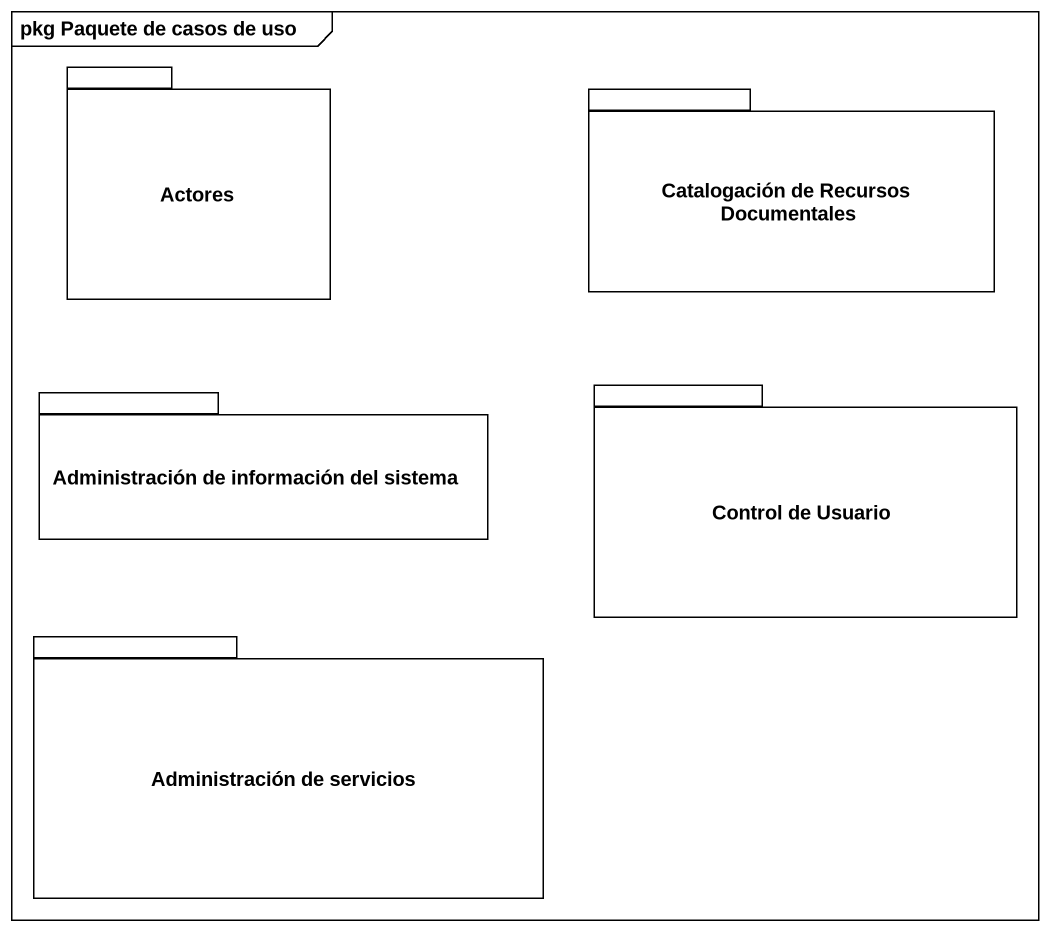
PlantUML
@startuml
mainframe pkg Paquete de casos de uso
package Actores {
}
package "Catalogación de Recursos Documentales" as Catalogación_de_Recursos {
}
package "Control de Usuario" as Control_de_Usuario {
}
package "Administración de información del sistema" as Administración_de {
}
package "Administración de servicios" as Administración_de_servicios {
}
@enduml
